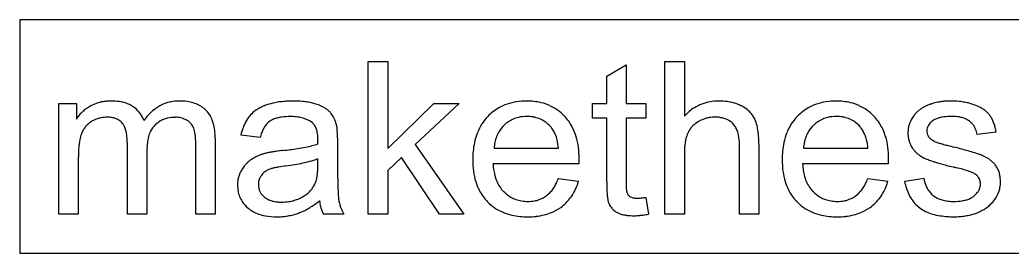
# Model space of a CAD drawing. Header units: inches. Extents: x 0 to 1.97, y 0 to 0.24.
# Drawn here: x 0 to 1.003, y 0 to 0.236 of the extents above; entities that cross this region are included whole.
import ezdxf

# ---------------------------------------------------------------- set-up
doc = ezdxf.new("R2010")
doc.units = ezdxf.units.IN
doc.layers.get('0').update_dxf_attribs({"linetype": 'CONTINUOUS'})

msp = doc.modelspace()

# ---------------------------------------------------------------- linework, layer by layer
at = {"color": 0, "linetype": 'CONTINUOUS'}
for p, q in [((0, 0.2362), (0, 0)), ((1.9685, 0.2362), (0, 0.2362)), ((0.352, 0.0394), (0.352, 0.1941)), ((0.352, 0.1941), (0.3718, 0.1941)), ((0.3718, 0.1941), (0.3718, 0.1059)), ((0.5932, 0.1792), (0.6128, 0.1906)), ((0.6128, 0.1906), (0.6128, 0.1515)), ((0.652, 0.0394), (0.652, 0.1941)), ((0.652, 0.1941), (0.6718, 0.1941)), ((0.6718, 0.1941), (0.6718, 0.1386)), ((0.5932, 0.1515), (0.5932, 0.1792)), ((0.0394, 0.0394), (0.0394, 0.1515)), ((0.0394, 0.1515), (0.0571, 0.1515)), ((0.0571, 0.1515), (0.0571, 0.1358)), ((0.3718, 0.1059), (0.4186, 0.1515)), ((0.4442, 0.1515), (0.3996, 0.1099)), ((0.4186, 0.1515), (0.4442, 0.1515)), ((0.5787, 0.1367), (0.5787, 0.1515)), ((0.5787, 0.1515), (0.5932, 0.1515)), ((0.6128, 0.1515), (0.6327, 0.1515)), ((0.6327, 0.1515), (0.6327, 0.1367)), ((0.5932, 0.1367), (0.5787, 0.1367)), ((0.5932, 0.0722), (0.5932, 0.1367)), ((0.6327, 0.1367), (0.6128, 0.1367)), ((0.6128, 0.1367), (0.6128, 0.0711)), ((0.9869, 0.1226), (0.9676, 0.12)), ((0.1087, 0.0394), (0.1087, 0.1122)), ((0.1974, 0.1163), (0.1974, 0.0394)), ((0.2428, 0.117), (0.2235, 0.1195)), ((0.3212, 0.1117), (0.3212, 0.0863)), ((0.7273, 0.0394), (0.7273, 0.1104)), ((0.747, 0.1104), (0.747, 0.0394)), ((0.1285, 0.1045), (0.1285, 0.0394)), ((0.1778, 0.0394), (0.1778, 0.11)), ((0.3996, 0.1099), (0.4487, 0.0394)), ((0.4793, 0.1062), (0.5445, 0.1062)), ((0.6718, 0.1007), (0.6718, 0.0394)), ((0.7921, 0.1062), (0.8572, 0.1062)), ((0.0591, 0.0975), (0.0591, 0.0394)), ((0.3012, 0.0887), (0.3012, 0.0956)), ((0.3857, 0.0967), (0.3718, 0.0838)), ((0.4243, 0.0394), (0.3857, 0.0967)), ((0.5652, 0.0906), (0.4782, 0.0906)), ((0.878, 0.0906), (0.791, 0.0906)), ((0.3718, 0.0838), (0.3718, 0.0394)), ((0.5443, 0.0755), (0.5647, 0.073)), ((0.857, 0.0755), (0.8775, 0.073)), ((0.8944, 0.0728), (0.914, 0.0758)), ((0.6327, 0.0564), (0.6356, 0.0396)), ((0.0591, 0.0394), (0.0394, 0.0394)), ((0.1285, 0.0394), (0.1087, 0.0394)), ((0.1974, 0.0394), (0.1778, 0.0394)), ((0.3275, 0.0394), (0.3068, 0.0394)), ((0.3718, 0.0394), (0.352, 0.0394)), ((0.4487, 0.0394), (0.4243, 0.0394)), ((0.6718, 0.0394), (0.652, 0.0394)), ((0.747, 0.0394), (0.7273, 0.0394)), ((0, 0), (1.9685, 0))]:
    msp.add_line(p, q, dxfattribs=at)
for centre, radius, start, end in [((0.0904, 0.115), 0.0388, 108.5288, 118.7861), ((0.091, 0.1129), 0.041, 101.9189, 108.518), ((0.0918, 0.1092), 0.0448, 95.6855, 101.9069), ((0.0924, 0.1035), 0.0505, 89.9355, 95.6786), ((0.0927, 0.1007), 0.0533, 81.5751, 90.3301), ((0.0945, 0.1128), 0.0411, 74.6288, 81.5238), ((0.0964, 0.1197), 0.0339, 66.7857, 74.6229), ((0.0982, 0.1239), 0.0293, 58.1269, 66.7646), ((0.1602, 0.1144), 0.0396, 102.0318, 115.2428), ((0.1612, 0.1091), 0.0449, 89.791, 101.9264), ((0.1619, 0.1032), 0.0508, 78.4516, 90.5697), ((0.1646, 0.1165), 0.0372, 68.4963, 78.3514), ((0.1669, 0.1226), 0.0307, 57.255, 68.4532), ((0.271, 0.0877), 0.0659, 101.7201, 108.9538), ((0.2734, 0.0763), 0.0776, 97.4063, 101.747), ((0.2751, 0.0637), 0.0902, 93.4839, 97.4082), ((0.276, 0.0484), 0.1056, 89.9536, 93.4868), ((0.2765, 0.0473), 0.1067, 85.189, 90.207), ((0.2788, 0.0758), 0.0781, 81.0794, 85.1675), ((0.2818, 0.0945), 0.0592, 76.1744, 81.0959), ((0.2853, 0.1086), 0.0446, 70.2521, 76.1922), ((0.2846, 0.1061), 0.0472, 62.9367, 70.4401), ((0.5086, 0.1042), 0.0494, 108.9411, 119.7965), ((0.5104, 0.0989), 0.0549, 98.7668, 108.8819), ((0.5121, 0.0875), 0.0665, 89.8322, 98.7389), ((0.5128, 0.0944), 0.0596, 76.2727, 90.4799), ((0.515, 0.1039), 0.0499, 65.5501, 76.1473), ((0.7048, 0.1109), 0.0429, 110.975, 122.3217), ((0.7054, 0.1091), 0.0448, 99.8695, 110.8952), ((0.7066, 0.102), 0.052, 89.8339, 99.8172), ((0.707, 0.0945), 0.0595, 82.2313, 90.2157), ((0.7082, 0.1041), 0.0498, 76.2289, 82.1928), ((0.7096, 0.1098), 0.044, 69.7426, 76.2211), ((0.7109, 0.1133), 0.0402, 62.8502, 69.7288), ((0.8214, 0.1042), 0.0494, 108.9411, 119.7965), ((0.8231, 0.0989), 0.0549, 98.7668, 108.8819), ((0.8249, 0.0875), 0.0665, 89.8322, 98.7389), ((0.8256, 0.0944), 0.0596, 76.2727, 90.4799), ((0.8278, 0.1039), 0.0499, 65.5501, 76.1473), ((0.9366, 0.103), 0.0504, 108.9713, 112.6718), ((0.9412, 0.0896), 0.0646, 105.8452, 108.9822), ((0.9391, 0.0969), 0.057, 100.249, 105.8627), ((0.9398, 0.0931), 0.0608, 96.6673, 100.2545), ((0.9403, 0.0889), 0.0651, 93.2368, 96.6658), ((0.9406, 0.0837), 0.0703, 89.978, 93.2359), ((0.9409, 0.0672), 0.0868, 84.343, 90.1512), ((0.9423, 0.0816), 0.0723, 79.969, 84.3197), ((0.944, 0.0912), 0.0626, 75.1762, 79.9696), ((0.9459, 0.0986), 0.0549, 69.9446, 75.1743), ((0.0902, 0.1137), 0.0399, 136.9088, 146.3315), ((0.0904, 0.1135), 0.0401, 130.6355, 136.8898), ((0.0915, 0.1121), 0.0419, 124.5484, 130.6228), ((0.0934, 0.1094), 0.0452, 118.7649, 124.5386), ((0.0986, 0.1244), 0.0287, 45.5967, 58.253), ((0.0997, 0.1256), 0.0271, 36.7853, 45.5287), ((0.0991, 0.1252), 0.0278, 28.1565, 36.7481), ((0.167, 0.1058), 0.0504, 128.554, 145.5442), ((0.1608, 0.1134), 0.0406, 115.3731, 128.3505), ((0.1683, 0.1247), 0.0282, 45.3164, 57.1715), ((0.1688, 0.1255), 0.0273, 26.1009, 44.9426), ((0.2559, 0.1191), 0.0308, 128.2857, 140.3361), ((0.2591, 0.115), 0.036, 121.0546, 128.3044), ((0.2628, 0.1089), 0.0431, 114.619, 121.0501), ((0.2669, 0.1), 0.053, 109.0134, 114.6224), ((0.2905, 0.1177), 0.0342, 56.7436, 62.8971), ((0.2949, 0.1244), 0.0262, 49.406, 56.7559), ((0.2985, 0.1287), 0.0206, 40.7894, 49.4052), ((0.2948, 0.1257), 0.0254, 30.2282, 40.5326), ((0.509, 0.1037), 0.05, 119.9062, 136.1081), ((0.5159, 0.1059), 0.0476, 54.55, 65.4794), ((0.5141, 0.1036), 0.0506, 43.9851, 54.4813), ((0.7072, 0.1073), 0.0473, 122.4634, 138.4953), ((0.7138, 0.1186), 0.0343, 51.6589, 63.1302), ((0.7168, 0.1225), 0.0293, 43.1396, 51.5846), ((0.7182, 0.1238), 0.0274, 34.2716, 43.1049), ((0.8218, 0.1037), 0.05, 119.9062, 136.1081), ((0.8286, 0.1059), 0.0476, 54.55, 65.4794), ((0.8269, 0.1036), 0.0506, 43.9851, 54.4813), ((0.9281, 0.1207), 0.0307, 136.0088, 141.9724), ((0.9286, 0.1202), 0.0314, 130.1192, 135.9971), ((0.9297, 0.1189), 0.0331, 124.4341, 130.1092), ((0.9275, 0.1226), 0.0288, 116.9759, 124.9873), ((0.9322, 0.1135), 0.039, 112.659, 117.0491), ((0.9495, 0.1077), 0.0451, 61.4482, 70.2418), ((0.9547, 0.1173), 0.0342, 54.3939, 61.3959), ((0.9584, 0.1226), 0.0278, 46.3475, 54.3898), ((0.9613, 0.1255), 0.0237, 37.3765, 46.3259), ((0.0847, 0.1129), 0.0238, 120.6448, 133.6307), ((0.0883, 0.107), 0.0307, 114.0662, 120.8347), ((0.0877, 0.1083), 0.0293, 107.0667, 114.0485), ((0.0877, 0.1083), 0.0292, 100.0534, 107.0471), ((0.088, 0.1068), 0.0308, 89.8704, 100.0149), ((0.0882, 0.1059), 0.0317, 81.9349, 90.2485), ((0.0895, 0.1152), 0.0223, 71.4481, 81.9599), ((0.0912, 0.1204), 0.0168, 58.7055, 71.4169), ((0.0925, 0.1226), 0.0143, 37.363, 58.6022), ((0.0892, 0.1201), 0.0184, 25.672, 37.1332), ((0.0967, 0.1239), 0.0305, 20.0458, 28.1275), ((0.1562, 0.1095), 0.0281, 124.1141, 134.1487), ((0.1553, 0.1108), 0.0266, 113.632, 124.0543), ((0.1557, 0.1097), 0.0277, 103.4261, 113.5702), ((0.1568, 0.105), 0.0325, 89.5724, 103.3135), ((0.1571, 0.1097), 0.0279, 84.0315, 90.0814), ((0.1575, 0.1134), 0.0241, 77.3544, 84.0254), ((0.158, 0.1159), 0.0215, 70.1542, 77.3407), ((0.1585, 0.1173), 0.02, 58.8345, 70.1429), ((0.1589, 0.1179), 0.0194, 51.3674, 58.8975), ((0.1605, 0.1199), 0.0168, 43.0568, 51.3493), ((0.1615, 0.1209), 0.0154, 34.2379, 43.025), ((0.1619, 0.1221), 0.0349, 15.4382, 26.1195), ((0.15, 0.1188), 0.0473, 6.7253, 15.4422), ((0.2696, 0.1111), 0.0468, 154.314, 160.1522), ((0.2631, 0.1142), 0.0395, 147.7756, 154.3115), ((0.2587, 0.1169), 0.0344, 140.5982, 147.7653), ((0.2639, 0.1179), 0.0193, 125.793, 142.6161), ((0.2636, 0.1179), 0.0191, 113.5355, 124.9567), ((0.2668, 0.1106), 0.0271, 104.5046, 113.5521), ((0.2699, 0.0985), 0.0396, 97.5267, 104.5475), ((0.2727, 0.0769), 0.0614, 89.5469, 97.4903), ((0.2734, 0.0795), 0.0588, 84.0346, 90.1643), ((0.2751, 0.0959), 0.0423, 76.4285, 84.0625), ((0.2778, 0.1068), 0.031, 67.0603, 76.4442), ((0.2808, 0.114), 0.0233, 50.1547, 67.131), ((0.2875, 0.1222), 0.0127, 34.5973, 49.5856), ((0.2924, 0.1242), 0.0282, 23.8217, 30.234), ((0.2889, 0.1227), 0.032, 17.9266, 23.8146), ((0.2838, 0.1211), 0.0373, 12.6076, 17.9247), ((0.5105, 0.1031), 0.0516, 147.5133, 158.5152), ((0.5073, 0.105), 0.0479, 135.8658, 147.434), ((0.5121, 0.1059), 0.0327, 123.7095, 133.4453), ((0.5109, 0.1076), 0.0306, 113.4785, 123.6552), ((0.5112, 0.1069), 0.0314, 103.4206, 113.4196), ((0.5123, 0.1021), 0.0363, 89.6062, 103.313), ((0.5126, 0.1016), 0.0368, 80.1505, 90.1831), ((0.5136, 0.1072), 0.0311, 68.8676, 80.1002), ((0.5142, 0.109), 0.0292, 57.0858, 68.7829), ((0.5127, 0.1068), 0.0319, 40.283, 56.9339), ((0.5163, 0.1056), 0.0476, 26.8224, 43.9965), ((0.7, 0.1085), 0.0284, 119.2159, 130.7467), ((0.7034, 0.1027), 0.0351, 113.1707, 119.5398), ((0.7026, 0.1046), 0.0331, 106.5352, 113.1564), ((0.7025, 0.1052), 0.0325, 99.8127, 106.5183), ((0.7026, 0.1042), 0.0335, 89.9084, 99.7819), ((0.7028, 0.101), 0.0367, 82.4183, 90.1861), ((0.7039, 0.1096), 0.0279, 73.1029, 82.4225), ((0.7055, 0.1148), 0.0226, 62.3246, 73.0735), ((0.7067, 0.1171), 0.0199, 44.7504, 62.2685), ((0.7082, 0.1187), 0.0177, 31.1193, 44.5529), ((0.7181, 0.1238), 0.0275, 25.4138, 34.2319), ((0.7106, 0.1207), 0.0356, 13.356, 24.6831), ((0.8233, 0.1031), 0.0516, 147.5133, 158.5152), ((0.8201, 0.105), 0.0479, 135.8658, 147.434), ((0.8249, 0.1059), 0.0327, 123.7095, 133.4453), ((0.8237, 0.1076), 0.0306, 113.4785, 123.6552), ((0.824, 0.1069), 0.0314, 103.4206, 113.4196), ((0.825, 0.1021), 0.0363, 89.6062, 103.313), ((0.8254, 0.1016), 0.0368, 80.1505, 90.1831), ((0.8264, 0.1072), 0.0311, 68.8676, 80.1002), ((0.827, 0.109), 0.0292, 57.0858, 68.7829), ((0.8255, 0.1068), 0.0319, 40.283, 56.9339), ((0.829, 0.1056), 0.0476, 26.8224, 43.9965), ((0.9252, 0.1221), 0.0275, 157.275, 163.9129), ((0.9261, 0.1217), 0.0284, 150.765, 157.2592), ((0.9285, 0.1204), 0.0312, 141.9929, 150.8519), ((0.9291, 0.1232), 0.0124, 140.9333, 153.1139), ((0.9327, 0.1202), 0.0171, 125.8601, 140.7722), ((0.9319, 0.1215), 0.0156, 113.6034, 126.2123), ((0.9352, 0.1138), 0.0239, 104.1729, 113.6524), ((0.9386, 0.1008), 0.0374, 97.2093, 104.2437), ((0.9416, 0.0768), 0.0616, 89.5181, 97.1831), ((0.9422, 0.0913), 0.0471, 84.2146, 90.1457), ((0.9434, 0.1034), 0.035, 76.9973, 84.235), ((0.9453, 0.1116), 0.0265, 68.2939, 77.0069), ((0.9476, 0.1173), 0.0204, 52.8752, 68.3532), ((0.9479, 0.1178), 0.0198, 42.4721, 52.5346), ((0.9486, 0.1185), 0.0189, 32.021, 42.4117), ((0.9564, 0.1221), 0.0297, 26.0695, 36.9836), ((0.9498, 0.1188), 0.037, 19.8103, 26.1189), ((0.9415, 0.1158), 0.0459, 14.3494, 19.8157), ((0.0985, 0.1073), 0.0387, 159.3137, 168.9049), ((0.0883, 0.1108), 0.0279, 150.926, 158.6973), ((0.0855, 0.1124), 0.0247, 142.4828, 150.9028), ((0.0844, 0.1132), 0.0233, 133.6912, 142.4482), ((0.084, 0.1176), 0.0242, 16.1128, 25.6549), ((0.075, 0.115), 0.0335, 8.4646, 16.134), ((0.1594, 0.1101), 0.0304, 154.0781, 164.8761), ((0.1526, 0.1135), 0.0228, 134.545, 154.1262), ((0.1616, 0.121), 0.0152, 20.8772, 34.1851), ((0.1577, 0.1196), 0.0194, 12.7025, 20.5406), ((0.1427, 0.1161), 0.0348, 7.517, 12.8252), ((0.1196, 0.113), 0.0581, 3.811, 7.5852), ((0.131, 0.1166), 0.0665, 359.805, 6.7543), ((0.2806, 0.1071), 0.0585, 160.1907, 167.7828), ((0.2908, 0.1043), 0.0496, 159.2084, 165.2097), ((0.2777, 0.1093), 0.0356, 151.7513, 159.2372), ((0.2692, 0.1138), 0.026, 142.5355, 151.7696), ((0.2851, 0.1206), 0.0156, 21.4334, 34.4753), ((0.2793, 0.1183), 0.0218, 11.0039, 21.4236), ((0.2668, 0.1159), 0.0345, 359.2717, 10.9219), ((0.2804, 0.1218), 0.0406, 4.6947, 10.5457), ((0.2285, 0.1172), 0.0926, 2.6257, 4.9209), ((0.1585, 0.1138), 0.1627, 1.0877, 2.6633), ((0.5199, 0.0994), 0.0617, 158.5591, 168.3261), ((0.5118, 0.1065), 0.0321, 148.7938, 158.872), ((0.5109, 0.107), 0.031, 133.2332, 148.7189), ((0.5194, 0.1122), 0.0232, 30.2426, 40.8427), ((0.514, 0.109), 0.0295, 21.1938, 30.2237), ((0.5098, 0.1024), 0.0548, 16.3514, 26.7826), ((0.7056, 0.1084), 0.0331, 156.8591, 167.1143), ((0.6974, 0.1116), 0.0243, 147.8337, 156.3103), ((0.6969, 0.1119), 0.0238, 139.1976, 147.7981), ((0.6977, 0.1112), 0.0249, 130.817, 139.1636), ((0.7044, 0.1165), 0.0221, 19.4782, 31.0456), ((0.6965, 0.1137), 0.0305, 10.1381, 19.4797), ((0.6913, 0.1159), 0.0554, 7.8483, 13.5227), ((0.6673, 0.1126), 0.0797, 3.4295, 7.8826), ((0.8327, 0.0994), 0.0617, 158.5591, 168.3261), ((0.8246, 0.1065), 0.0321, 148.7938, 158.872), ((0.8236, 0.107), 0.031, 133.2332, 148.7189), ((0.8322, 0.1122), 0.0232, 30.2426, 40.8427), ((0.8267, 0.109), 0.0295, 21.1938, 30.2237), ((0.8226, 0.1024), 0.0548, 16.3514, 26.7826), ((0.9271, 0.1218), 0.0294, 170.5709, 180.1228), ((0.9274, 0.1217), 0.0297, 179.9422, 186.8907), ((0.9254, 0.122), 0.0277, 163.9296, 170.5365), ((0.9277, 0.124), 0.0109, 166.7936, 180.1249), ((0.9272, 0.1239), 0.0104, 179.7956, 193.0725), ((0.9276, 0.124), 0.0107, 153.2186, 166.6538), ((0.9267, 0.1238), 0.0099, 193.1454, 202.2459), ((0.9477, 0.118), 0.0198, 21.9022, 31.9608), ((0.9444, 0.1167), 0.0234, 8.2276, 21.7915), ((0.9302, 0.1129), 0.0575, 9.6571, 14.3582), ((0.121, 0.1027), 0.0616, 168.7463, 173.4807), ((0.0586, 0.1126), 0.05, 359.5219, 8.4148), ((0.1899, 0.1047), 0.0614, 173.442, 180.2004), ((0.1712, 0.1069), 0.0426, 164.8594, 173.48), ((0.0805, 0.1104), 0.0973, 359.745, 3.8056), ((0.2769, 0.1839), 0.0773, 283.9686, 288.3331), ((-0.3614, 0.1293), 0.663, 358.3728, 358.5705), ((0.1632, 0.117), 0.1382, 358.7694, 359.139), ((-0.0149, 0.1207), 0.3163, 358.5691, 358.7816), ((0.2574, 0.1156), 0.044, 359.093, 359.8877), ((0.0592, 0.1119), 0.2621, 359.96, 1.1067), ((0.5408, 0.0953), 0.083, 168.4259, 180.5497), ((0.5237, 0.1033), 0.0444, 168.1828, 176.2968), ((0.5159, 0.1049), 0.0365, 158.9141, 168.1662), ((0.5047, 0.1054), 0.0395, 13.769, 21.2054), ((0.4878, 0.1013), 0.0569, 4.8852, 13.7173), ((0.4969, 0.0987), 0.0683, 7.3205, 16.3281), ((0.739, 0.1023), 0.0672, 172.2948, 176.5962), ((0.7207, 0.1048), 0.0487, 166.989, 172.3195), ((0.6807, 0.1109), 0.0466, 359.3828, 10.0669), ((0.635, 0.1106), 0.112, 359.9063, 3.4547), ((0.8536, 0.0953), 0.083, 168.4259, 180.5497), ((0.8364, 0.1033), 0.0444, 168.1828, 176.2968), ((0.8287, 0.1049), 0.0365, 158.9141, 168.1662), ((0.8174, 0.1054), 0.0395, 13.769, 21.2054), ((0.8006, 0.1013), 0.0569, 4.8852, 13.7173), ((0.8097, 0.0987), 0.0683, 7.3205, 16.3281), ((0.9253, 0.1214), 0.0276, 186.909, 194.2091), ((0.9246, 0.1213), 0.0268, 194.2317, 201.6621), ((0.9254, 0.1216), 0.0277, 201.703, 212.6251), ((0.9271, 0.124), 0.0103, 202.2866, 211.1301), ((0.9282, 0.1246), 0.0116, 211.1593, 219.3691), ((0.929, 0.1251), 0.0126, 218.6864, 231.0926), ((0.9314, 0.128), 0.0163, 231.0251, 238.02), ((0.9338, 0.132), 0.0209, 238.0097, 243.9236), ((0.9366, 0.1376), 0.0272, 243.9094, 248.8756), ((0.9499, 0.1812), 0.0728, 251.4572, 254.1439), ((1.0111, 0.3924), 0.2926, 253.9281, 254.6597), ((0.1845, 0.0977), 0.1253, 177.1279, 180.0772), ((0.1484, 0.0996), 0.0892, 173.4492, 177.1498), ((0.2625, 0.0482), 0.0548, 104.9219, 108.6744), ((0.2664, 0.0282), 0.0751, 100.33, 103.8742), ((0.2772, -0.0301), 0.1344, 98.7899, 100.4152), ((0.2881, -0.1001), 0.2052, 97.5799, 98.8056), ((0.3004, -0.1917), 0.2977, 96.6329, 97.5892), ((0.2275, 0.447), 0.3452, 276.3971, 278.8358), ((0.2475, 0.3182), 0.2148, 278.8403, 281.0468), ((0.2631, 0.2389), 0.134, 281.0117, 284.035), ((0.4756, 0.0959), 0.0897, 359.8214, 7.3269), ((0.7631, 0.1008), 0.0913, 176.5768, 180.0841), ((0.7884, 0.0959), 0.0897, 359.8214, 7.3269), ((0.9239, 0.1206), 0.0259, 212.5045, 220.441), ((0.9245, 0.1211), 0.0267, 220.4683, 228.2391), ((0.9261, 0.1229), 0.0291, 228.2604, 235.6024), ((1.1097, 0.7507), 0.6643, 254.636, 255.0592), ((1.2644, 1.3299), 1.2637, 255.0503, 255.3258), ((0.8148, -0.4005), 0.5241, 74.2793, 75.7029), ((0.8759, -0.1836), 0.2987, 72.9168, 74.2801), ((0.9148, -0.0574), 0.1667, 70.9403, 72.952), ((0.2513, 0.0687), 0.0313, 135.4034, 141.5041), ((0.2509, 0.0691), 0.0307, 129.2099, 135.3903), ((0.2512, 0.0688), 0.0312, 123.0786, 129.1966), ((0.2591, 0.0566), 0.0457, 116.7117, 123.0636), ((0.2602, 0.0545), 0.0481, 112.6169, 116.714), ((0.2613, 0.0518), 0.051, 108.6763, 112.6141), ((0.2439, 0.2928), 0.2058, 279.5331, 281.7926), ((0.2579, 0.2263), 0.1378, 281.7676, 284.7196), ((0.2726, 0.171), 0.0806, 284.5876, 290.8399), ((0.544, 0.0942), 0.0862, 179.8186, 187.5179), ((0.537, 0.0935), 0.0588, 182.8978, 194.0987), ((0.2156, 0.102), 0.3498, 358.1308, 358.3632), ((0.4793, 0.0958), 0.086, 359.0303, 359.9051), ((0.409, 0.0969), 0.1564, 358.6549, 359.0524), ((0.3248, 0.0989), 0.2406, 358.3608, 358.6589), ((0.8568, 0.0942), 0.0862, 179.8186, 187.5179), ((0.8498, 0.0935), 0.0588, 182.8978, 194.0987), ((0.5284, 0.102), 0.3498, 358.1308, 358.3632), ((0.7921, 0.0958), 0.086, 359.0303, 359.9051), ((0.7218, 0.0969), 0.1564, 358.6549, 359.0524), ((0.6376, 0.0989), 0.2406, 358.3608, 358.6589), ((0.9288, 0.127), 0.034, 235.6579, 245.6273), ((0.94, 0.1519), 0.0613, 245.6985, 250.1306), ((0.9623, 0.2127), 0.1261, 250.0187, 252.7577), ((0.9923, 0.3088), 0.2267, 252.7096, 254.5613), ((0.9428, 0.0234), 0.0812, 67.77, 71.023), ((0.9608, 0.0673), 0.0337, 57.9297, 67.7477), ((0.9629, 0.0708), 0.0296, 50.7696, 57.8797), ((0.9641, 0.0723), 0.0277, 43.3273, 50.7494), ((0.9644, 0.0726), 0.0273, 35.8067, 43.3036), ((0.249, 0.0696), 0.0288, 156.9417, 163.7745), ((0.2495, 0.0694), 0.0294, 150.1747, 156.9238), ((0.253, 0.0674), 0.0334, 141.5338, 150.3143), ((0.2571, 0.0695), 0.016, 130.2508, 138.0649), ((0.2578, 0.0687), 0.0171, 122.7528, 130.2273), ((0.2592, 0.0665), 0.0196, 112.4293, 122.6966), ((0.2622, 0.0591), 0.0276, 106.5893, 112.3078), ((0.2695, 0.0351), 0.0527, 102.9911, 106.705), ((0.2781, -0.0019), 0.0907, 100.4608, 103.0467), ((0.2897, -0.065), 0.1548, 97.7102, 100.4595), ((0.2292, 0.3801), 0.2943, 277.7689, 279.5487), ((0.2421, 0.087), 0.0591, 351.957, 356.517), ((0.2173, 0.0885), 0.0839, 356.4895, 0.0979), ((1.0342, 0.0851), 0.713, 179.8959, 181.1417), ((0.5239, 0.0915), 0.0659, 187.5145, 196.7226), ((0.8367, 0.0915), 0.0659, 187.5145, 196.7226), ((1.0383, 0.4753), 0.3995, 254.5602, 256.4886), ((0.8784, -0.1893), 0.2841, 75.0893, 76.4584), ((0.9106, -0.0688), 0.1594, 73.1107, 75.1239), ((0.9343, 0.0088), 0.0782, 69.954, 73.1914), ((0.9525, 0.0581), 0.0257, 60.5872, 70.5333), ((0.9572, 0.0678), 0.015, 46.7217, 57.8779), ((0.9677, 0.075), 0.0233, 22.4421, 35.7516), ((0.9655, 0.0741), 0.0256, 14.0986, 22.4244), ((0.9615, 0.0731), 0.0297, 6.5366, 14.0808), ((0.252, 0.069), 0.032, 170.5563, 180.1506), ((0.2496, 0.0694), 0.0295, 163.7922, 170.5174), ((0.2581, 0.0695), 0.017, 172.7546, 180.063), ((0.2569, 0.0696), 0.0158, 165.0514, 172.733), ((0.2566, 0.0697), 0.0154, 157.2299, 165.0251), ((0.2572, 0.0694), 0.0161, 145.8067, 157.1812), ((0.257, 0.0696), 0.0158, 138.0926, 145.9688), ((0.2749, 0.0807), 0.0257, 334.5054, 346.318), ((0.2604, 0.0844), 0.0406, 346.1367, 351.9947), ((0.6599, 0.0775), 0.3386, 181.1312, 182.4738), ((0.5119, 0.088), 0.0534, 196.751, 207.3459), ((0.522, 0.0899), 0.0434, 194.1833, 203.2483), ((0.5148, 0.0868), 0.0356, 203.2769, 213.6297), ((0.5037, 0.0893), 0.0428, 327.1671, 333.9107), ((0.4927, 0.0946), 0.055, 333.8999, 339.6024), ((0.5115, 0.0877), 0.0552, 332.7763, 344.634), ((0.7836, 0.0719), 0.1904, 179.9178, 182.0302), ((0.6953, 0.0708), 0.0824, 179.7317, 183.051), ((0.8247, 0.088), 0.0534, 196.751, 207.3459), ((0.8348, 0.0899), 0.0434, 194.1833, 203.2483), ((0.8276, 0.0868), 0.0356, 203.2769, 213.6297), ((0.8165, 0.0893), 0.0428, 327.1671, 333.9107), ((0.8055, 0.0946), 0.055, 333.8999, 339.6024), ((0.8243, 0.0877), 0.0552, 332.7763, 344.634), ((0.9511, 0.0832), 0.0577, 190.3095, 197.9981), ((0.9461, 0.0802), 0.0325, 187.8269, 200.4861), ((0.9594, 0.0701), 0.0117, 33.5301, 46.6636), ((0.9603, 0.0708), 0.0106, 19.3456, 33.3924), ((0.9592, 0.0704), 0.0118, 359.3325, 19.0944), ((0.9564, 0.0703), 0.0146, 347.8835, 0.1262), ((0.9613, 0.0723), 0.03, 348.1335, 0.0855), ((0.9553, 0.0724), 0.0359, 359.8863, 6.5322), ((0.2543, 0.0688), 0.0342, 179.8252, 189.9022), ((0.2494, 0.068), 0.0293, 189.9552, 201.1457), ((0.2578, 0.0693), 0.0166, 179.5499, 196.2766), ((0.2563, 0.0689), 0.0151, 196.4336, 208.2466), ((0.2571, 0.0694), 0.016, 208.3348, 219.714), ((0.2715, 0.0833), 0.0299, 309.1915, 317.127), ((0.2724, 0.0824), 0.0286, 317.156, 325.3294), ((0.272, 0.0827), 0.0291, 325.3602, 333.4467), ((0.4689, 0.0691), 0.1474, 182.3965, 184.7363), ((0.5064, 0.0852), 0.0472, 207.3981, 224.6569), ((0.5117, 0.0847), 0.0319, 213.6933, 224.8391), ((0.5128, 0.0856), 0.0332, 224.5801, 240.0021), ((0.5159, 0.0803), 0.0275, 305.8296, 319.3509), ((0.5111, 0.0845), 0.034, 319.312, 327.1687), ((0.5184, 0.0842), 0.0475, 324.0057, 332.6976), ((0.7043, 0.069), 0.1111, 181.9851, 185.011), ((0.6534, 0.0685), 0.0406, 183.0309, 186.5264), ((0.6319, 0.066), 0.0188, 186.3642, 192.1954), ((0.6203, 0.0634), 0.00704, 191.7273, 202.9892), ((0.621, 0.0639), 0.00776, 204.0963, 216.4506), ((0.8191, 0.0852), 0.0472, 207.3981, 224.6569), ((0.8245, 0.0847), 0.0319, 213.6933, 224.8391), ((0.8256, 0.0856), 0.0332, 224.5801, 240.0021), ((0.8287, 0.0803), 0.0275, 305.8296, 319.3509), ((0.8238, 0.0845), 0.034, 319.312, 327.1687), ((0.8311, 0.0842), 0.0475, 324.0057, 332.6976), ((0.9402, 0.0796), 0.0461, 198.0051, 206.9277), ((0.94, 0.078), 0.026, 200.5894, 210.3157), ((0.9377, 0.0767), 0.0233, 210.3677, 220.8135), ((0.9375, 0.0765), 0.0231, 220.8801, 231.3976), ((0.9518, 0.0737), 0.0202, 308.2971, 323.2117), ((0.9556, 0.0708), 0.0156, 323.3676, 335.1123), ((0.9569, 0.0702), 0.0141, 335.2087, 347.7737), ((0.9594, 0.073), 0.032, 332.4997, 340.1173), ((0.9613, 0.0723), 0.03, 340.1424, 348.0924), ((0.2481, 0.0675), 0.0279, 201.2293, 212.7873), ((0.2504, 0.0691), 0.0307, 212.9359, 229.2769), ((0.2593, 0.0713), 0.0189, 219.7673, 229.9413), ((0.259, 0.071), 0.0185, 230.2041, 246.9479), ((0.2613, 0.0763), 0.0242, 246.8912, 256.2671), ((0.2632, 0.0843), 0.0325, 256.2563, 263.9579), ((0.2645, 0.0964), 0.0447, 263.9332, 270.1626), ((0.2648, 0.1002), 0.0485, 269.8101, 278.5124), ((0.2657, 0.0942), 0.0425, 278.5521, 284.8637), ((0.2665, 0.0912), 0.0393, 284.8769, 291.5216), ((0.267, 0.0898), 0.0378, 291.5385, 298.3547), ((0.2691, 0.0864), 0.0338, 298.1107, 309.1293), ((0.2416, 0.1277), 0.0965, 304.0469, 309.4068), ((0.3517, 0.0586), 0.0491, 186.2858, 190.3197), ((0.3686, 0.0605), 0.0467, 184.4485, 189.4927), ((0.3619, 0.0599), 0.04, 190.2002, 197.0037), ((0.5071, 0.0858), 0.0482, 224.6485, 235.7873), ((0.5119, 0.0841), 0.0315, 240.1142, 250.7278), ((0.5125, 0.0862), 0.0336, 250.7897, 260.9482), ((0.5134, 0.0917), 0.0393, 260.9857, 270.1495), ((0.5137, 0.0895), 0.0371, 269.694, 280.415), ((0.5147, 0.0838), 0.0313, 280.4815, 288.4441), ((0.5155, 0.0813), 0.0286, 288.4719, 296.9158), ((0.5158, 0.0807), 0.0279, 296.9511, 305.5352), ((0.52, 0.0832), 0.0456, 305.9645, 314.8965), ((0.5205, 0.0827), 0.0448, 314.9381, 323.9674), ((0.6517, 0.0643), 0.0582, 184.9153, 189.5727), ((0.6164, 0.0581), 0.0224, 188.9788, 201.8957), ((0.6209, 0.0639), 0.00775, 216.497, 224.7293), ((0.6213, 0.0642), 0.00828, 224.7572, 232.6348), ((0.6219, 0.0651), 0.00933, 232.6531, 239.9283), ((0.6215, 0.0645), 0.0086, 240.5181, 253.5767), ((0.6226, 0.0682), 0.0125, 253.4393, 260.2725), ((0.6235, 0.0731), 0.0174, 260.2437, 265.7224), ((0.624, 0.0797), 0.0241, 265.697, 270.1127), ((0.6239, 0.0966), 0.041, 270.2374, 273.6349), ((0.6226, 0.118), 0.0624, 273.5822, 275.3117), ((0.6204, 0.1414), 0.0859, 275.3019, 276.6988), ((0.617, 0.1702), 0.1149, 276.6923, 277.8429), ((0.8199, 0.0858), 0.0482, 224.6485, 235.7873), ((0.8246, 0.0841), 0.0315, 240.1142, 250.7278), ((0.8253, 0.0862), 0.0336, 250.7897, 260.9482), ((0.8262, 0.0917), 0.0393, 260.9857, 270.1495), ((0.8265, 0.0895), 0.0371, 269.694, 280.415), ((0.8275, 0.0838), 0.0313, 280.4815, 288.4441), ((0.8283, 0.0813), 0.0286, 288.4719, 296.9158), ((0.8286, 0.0807), 0.0279, 296.9511, 305.5352), ((0.8328, 0.0832), 0.0456, 305.9645, 314.8965), ((0.8333, 0.0827), 0.0448, 314.9381, 323.9674), ((0.9339, 0.0765), 0.0392, 206.9602, 216.9106), ((0.9315, 0.0747), 0.0362, 216.9657, 232.72), ((0.9381, 0.0775), 0.0242, 231.6948, 247.362), ((0.9405, 0.0831), 0.0303, 247.3264, 256.3331), ((0.9426, 0.0918), 0.0393, 256.3309, 263.9083), ((0.944, 0.1048), 0.0524, 263.8917, 270.1497), ((0.9446, 0.1044), 0.052, 269.4907, 278.6738), ((0.9473, 0.087), 0.0343, 278.7259, 286.7142), ((0.9501, 0.0776), 0.0245, 286.6921, 296.6931), ((0.9527, 0.0723), 0.0186, 296.717, 308.7488), ((0.9584, 0.0731), 0.0329, 313.6089, 325.4641), ((0.956, 0.0748), 0.0359, 325.4229, 332.483), ((0.2507, 0.0691), 0.0308, 228.9224, 240.3967), ((0.2531, 0.0735), 0.0359, 240.4564, 250.8301), ((0.2614, 0.0966), 0.0596, 283.0005, 289.9589), ((0.2631, 0.0915), 0.0542, 290.0557, 295.2737), ((0.2587, 0.1008), 0.0646, 295.2712, 299.9172), ((0.2523, 0.1121), 0.0775, 299.9128, 304.0245), ((0.3455, 0.0574), 0.0428, 190.3189, 194.7424), ((0.3406, 0.0561), 0.0377, 194.7434, 199.5551), ((0.3364, 0.0547), 0.0332, 199.5378, 207.3659), ((0.3625, 0.0601), 0.0407, 197.0086, 201.4961), ((0.3638, 0.0606), 0.042, 201.5008, 205.8886), ((0.3658, 0.0616), 0.0442, 205.8925, 210.1344), ((0.5072, 0.0862), 0.0486, 235.8666, 246.9453), ((0.5095, 0.0918), 0.0546, 247.0063, 257.2553), ((0.5176, 0.0893), 0.0521, 283.7603, 292.1379), ((0.5201, 0.0832), 0.0455, 292.1408, 305.87), ((0.6108, 0.0567), 0.0167, 204.3696, 213.2681), ((0.6111, 0.0569), 0.0171, 213.3075, 222.0676), ((0.6123, 0.058), 0.0187, 222.0985, 230.3393), ((0.6146, 0.0608), 0.0224, 230.4111, 241.4454), ((0.6137, 0.059), 0.0203, 241.3289, 250.2457), ((0.82, 0.0862), 0.0486, 235.8666, 246.9453), ((0.8223, 0.0918), 0.0546, 247.0063, 257.2553), ((0.8304, 0.0893), 0.0521, 283.7603, 292.1379), ((0.8329, 0.0832), 0.0455, 292.1408, 305.87), ((0.931, 0.0742), 0.0355, 232.8705, 243.9422), ((0.9351, 0.0827), 0.0449, 243.969, 253.4347), ((0.9476, 0.092), 0.0549, 284.4604, 292.8007), ((0.9508, 0.0843), 0.0465, 292.8032, 299.0811), ((0.9541, 0.0785), 0.0398, 299.0877, 306.0499), ((0.9567, 0.0749), 0.0354, 306.0655, 313.5941), ((0.2562, 0.0825), 0.0454, 250.8477, 259.7116), ((0.2594, 0.1003), 0.0635, 259.7891, 270.5173), ((0.26, 0.1073), 0.0705, 269.9725, 274.1239), ((0.2603, 0.1025), 0.0656, 274.127, 278.4799), ((0.2608, 0.099), 0.0621, 278.484, 282.9998), ((0.5127, 0.1065), 0.0697, 257.3705, 270.5326), ((0.5136, 0.1142), 0.0774, 269.8781, 276.3142), ((0.5152, 0.0993), 0.0623, 276.313, 283.7478), ((0.6161, 0.0657), 0.0275, 250.2292, 257.507), ((0.6184, 0.0759), 0.0379, 257.481, 263.3576), ((0.6203, 0.0928), 0.0549, 263.3909, 270.3399), ((0.6206, 0.0941), 0.0562, 270.0462, 273.1221), ((0.62, 0.1049), 0.067, 273.1179, 275.8535), ((0.6187, 0.1175), 0.0796, 275.8497, 278.2877), ((0.6162, 0.1345), 0.0969, 278.299, 281.5235), ((0.8255, 0.1065), 0.0697, 257.3705, 270.5326), ((0.8263, 0.1142), 0.0774, 269.8781, 276.3142), ((0.828, 0.0993), 0.0623, 276.313, 283.7478), ((0.9395, 0.0973), 0.0602, 253.4251, 261.2094), ((0.9436, 0.1241), 0.0872, 261.2649, 270.4672), ((0.9443, 0.1136), 0.0767, 269.9506, 274.4062), ((0.945, 0.1045), 0.0676, 274.4073, 279.2538), ((0.9462, 0.0976), 0.0606, 279.2573, 284.4701)]:
    msp.add_arc(centre, radius, start, end, dxfattribs=at)

doc.saveas('drawing.dxf')
